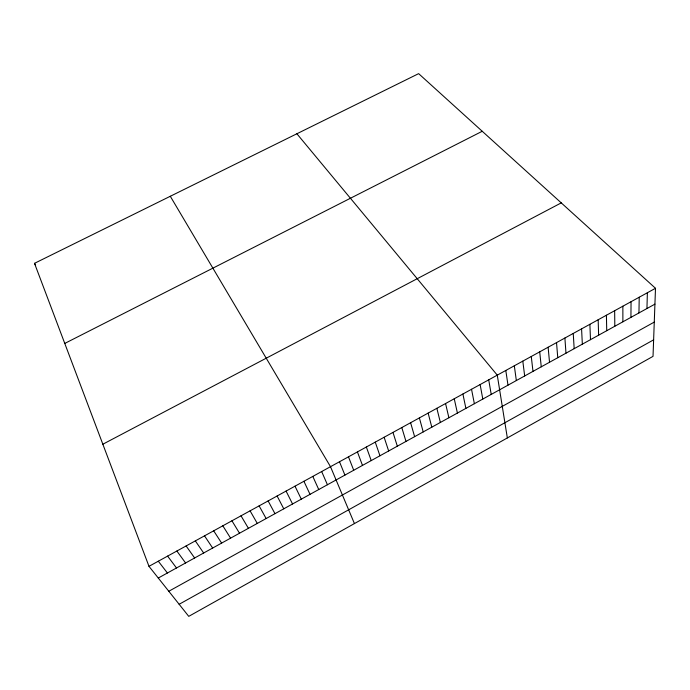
<?xml version="1.0" encoding="UTF-8"?>
<svg xmlns="http://www.w3.org/2000/svg" width="690" height="690" viewBox="0 0 690 690"><rect width="100%" height="100%" fill="white"/><g stroke="black" fill="none" stroke-linecap="round" stroke-linejoin="round"><path stroke-width="1.03" d="M630.927 317.365L631.057 301.703M638.949 312.941L639.225 297.218M646.944 308.534L647.375 292.75M655.5 288.291L653.025 356.359L188.75 616.36L148.98 566.335L34.5 263.33L418.64 73.64L655.5 288.291L148.98 566.335M179.141 604.285L653.628 339.842M168.8 591.261L654.267 322.101M158.277 578.03L654.922 304.135M102.844 444.222L561.255 202.877M64.765 343.43L482.241 131.273M296.881 133.757L497.274 375.144L507.34 437.943M158.303 561.212L167.411 573.002M167.601 556.114L176.511 567.982M176.864 551.025L185.584 562.98M186.11 545.945L194.64 557.986M195.33 540.891L203.662 553.009M204.516 535.845L212.658 548.041M34.5 263.33L35.63 265.055M213.684 530.817L221.637 543.09M222.818 525.797L230.589 538.157M231.935 520.795L239.516 533.232M170.292 196.27L330.501 466.69L354.436 523.581M241.017 515.809L248.417 528.324M250.082 510.833L257.292 523.425M259.121 505.874L266.142 518.544M268.125 500.923L274.974 513.679M277.113 495.998L283.771 508.823M286.074 491.073L292.551 503.985M295.01 486.174L301.306 499.155M303.919 481.284L310.034 494.342M312.803 476.402L318.745 489.538M321.661 471.537L327.431 484.751M339.497 461.748L344.914 475.108M348.476 456.823L353.711 470.252M357.429 451.907L362.483 465.414M366.356 447.008L371.229 460.592M375.257 442.118L379.957 455.78M384.132 437.253L388.66 450.975M392.981 432.389L397.337 446.197M401.804 427.55L405.987 441.419M410.602 422.72L414.621 436.666M419.382 417.899L423.22 431.914M428.136 413.094L431.802 427.188M436.856 408.308L440.367 422.461M445.559 403.529L448.897 417.761M454.244 398.76L457.41 413.06M462.895 394.016L465.897 408.377M471.529 389.272L474.366 403.71M480.128 384.554L482.802 399.053M488.718 379.836L491.22 394.413M505.805 370.461L507.995 385.167M514.317 365.786L516.344 380.561M522.804 361.129L524.676 375.964M531.274 356.48L532.982 371.384M539.709 351.848L541.262 366.813M548.127 347.225L549.525 362.259M556.528 342.62L557.761 357.713M564.894 338.022L565.981 353.185M573.243 333.434L574.175 348.666M581.575 328.871L582.343 344.155M589.881 324.309L590.493 339.661M598.161 319.763L598.627 335.185M606.415 315.227L606.734 330.708M614.652 310.707L614.816 326.249M622.863 306.196L622.88 321.799"/></g></svg>
